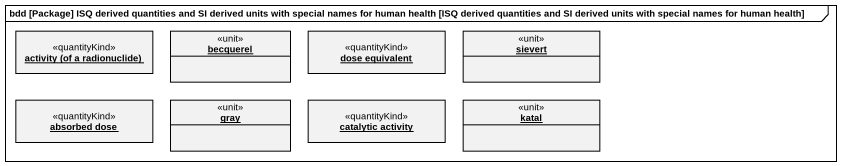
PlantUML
@startuml
mainframe bdd [Package] ISQ derived quantities and SI derived units with special names for human health [ISQ derived quantities and SI derived units with special names for human health]
hide circle
hide empty members
object "activity (of a radionuclide)" as activity_of_a_radionuclide <<quantityKind>>
object becquerel <<unit>>
object "dose equivalent" as dose_equivalent <<quantityKind>>
object sievert <<unit>>
object "absorbed dose" as absorbed_dose <<quantityKind>>
object gray <<unit>>
object "catalytic activity" as catalytic_activity <<quantityKind>>
object katal <<unit>>
@enduml
